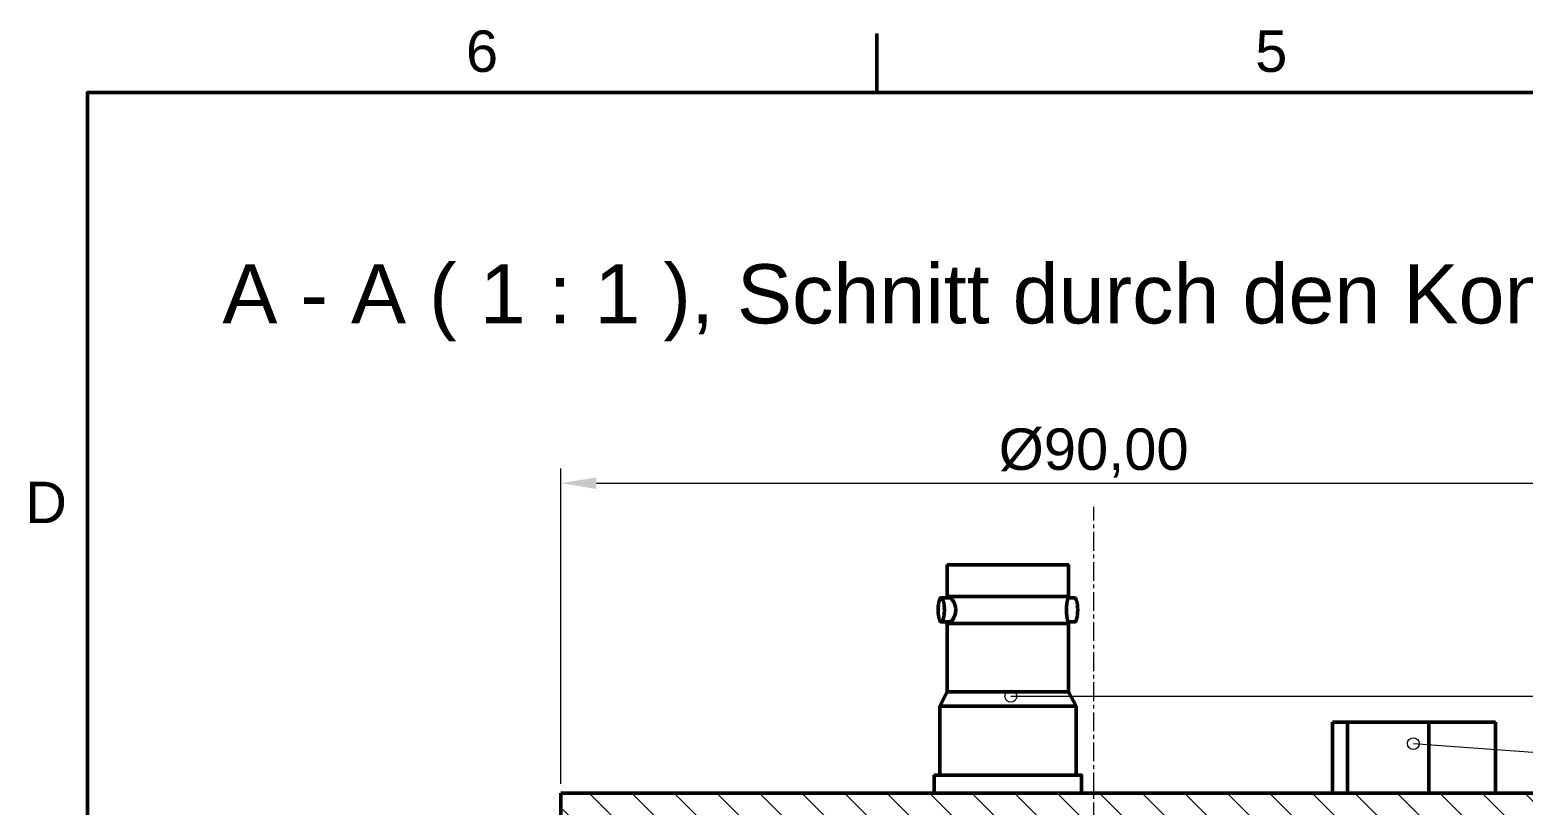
# Model space of a CAD drawing. Header units: millimetres. Extents: x 2 to 418, y 2 to 295.
# Drawn here: x 5.1 to 131.3, y 226.8 to 292.3 of the extents above; entities that cross this region are included whole.
import ezdxf
from ezdxf.enums import TextEntityAlignment as Align

# ---------------------------------------------------------------- set-up
doc = ezdxf.new("R2010")
doc.units = ezdxf.units.MM
doc.linetypes.add('CENTER2', pattern=[2.541, 1.587, -0.318, 0.318, -0.318])
for name, color, linetype, lineweight in [('BEMASSUNG', 7, 'Continuous', 18), ('MITTELLINIE', 7, 'CENTER2', 18), ('RAHMEN', 7, 'Continuous', 50), ('SCHRAFFUR', 7, 'Continuous', 18), ('SICHTKANTE', 7, 'Continuous', 50), ('TEXT', 7, 'Continuous', 18)]:
    doc.layers.add(name, color=color, linetype=linetype, lineweight=lineweight)
doc.styles.add('ISO', font='arial.ttf')
doc.dimstyles.new('RFN', dxfattribs={"dimtxt": 3.5, "dimasz": 3, "dimexe": 1.25, "dimexo": 0.8, "dimgap": 0.8, "dimtad": 1, "dimzin": 0, "dimtxsty": 'ISO', "dimcen": 0, "dimclrd": 7, "dimclre": 7, "dimclrt": 7, "dimadec": 1, "dimazin": 3, "dimtfac": 1, "dimtmove": 0, "dimatfit": 3, "dimtolj": 1, "dimtzin": 0, "dimlwd": 18, "dimlwe": 18})

msp = doc.modelspace()

# ---------------------------------------------------------------- hatches: boundary and pattern name
at = {"layer": 'SCHRAFFUR'}
h = msp.add_hatch(dxfattribs=at)
h.set_pattern_fill('ANSI31', scale=0.8, angle=90)
h.paths.add_polyline_path([(135, 198.8), (139, 198.8), (135, 198.8), (135, 225.8), (55, 225.8), (55, 198.8), (51, 198.8), (51, 205.8), (50, 205.8), (50, 227.8), (140, 227.8), (140, 205.8), (139, 205.8), (139, 198.8)])

# ---------------------------------------------------------------- linework, layer by layer
at = {"layer": 'BEMASSUNG'}
for p, q in [((88, 236), (168.53, 236)), ((122, 232), (168.536, 228.676))]:
    msp.add_line(p, q, dxfattribs=at)
for centre in [(88, 236), (122, 232)]:
    msp.add_circle(centre, 0.5, dxfattribs=at)
at = {"layer": 'MITTELLINIE'}
msp.add_line((95, 106), (95, 252), dxfattribs=at)
at = {"layer": 'RAHMEN'}
msp.add_line((76.667, 287), (76.667, 292), dxfattribs=at)
msp.add_lwpolyline([(10, 10), (410, 10), (410, 287), (10, 287)], close=True, dxfattribs=at)
at = {"layer": 'SICHTKANTE'}
for p, q in [((82.635, 247.104), (82.635, 244.437)), ((92.871, 247.104), (92.871, 244.437)), ((82.846, 244.31), (82.122, 244.31)), ((93.384, 244.31), (92.834, 244.31)), ((82.846, 242.278), (82.122, 242.278)), ((93.384, 242.278), (92.834, 242.278)), ((82.635, 242.151), (82.635, 236.385)), ((92.871, 242.151), (92.871, 236.385)), ((82.635, 236.385), (82, 235.166)), ((92.871, 236.385), (93.506, 235.166)), ((82, 235.166), (82, 229.324)), ((93.506, 235.166), (93.506, 229.324)), ((116.431, 233.8), (115.158, 233.8)), ((115.158, 227.8), (115.158, 233.8)), ((123.319, 233.8), (116.431, 233.8)), ((116.431, 227.8), (116.431, 233.8)), ((128.934, 233.8), (123.319, 233.8)), ((123.319, 227.8), (123.319, 233.8)), ((128.934, 227.8), (128.934, 233.8)), ((81.53, 227.8), (81.53, 229.324)), ((93.976, 227.8), (93.976, 229.324)), ((50, 205.8), (50, 227.8)), ((50, 227.8), (140, 227.8))]:
    msp.add_line(p, q, dxfattribs=at)
for points in [[(82.809, 247.104), (82.802, 247.104), (82.795, 247.104), (82.788, 247.104), (82.782, 247.104), (82.775, 247.104), (82.769, 247.104), (82.762, 247.104), (82.756, 247.104), (82.75, 247.104), (82.745, 247.104), (82.739, 247.104), (82.733, 247.104), (82.728, 247.104), (82.723, 247.104), (82.718, 247.104), (82.713, 247.104), (82.708, 247.104), (82.703, 247.104), (82.699, 247.104), (82.695, 247.104), (82.69, 247.104), (82.686, 247.104), (82.682, 247.104), (82.679, 247.104), (82.675, 247.104), (82.672, 247.104), (82.669, 247.104), (82.665, 247.104), (82.662, 247.104), (82.66, 247.104), (82.657, 247.104), (82.654, 247.104), (82.652, 247.104), (82.65, 247.104), (82.648, 247.104), (82.646, 247.104), (82.644, 247.104), (82.643, 247.104), (82.641, 247.104), (82.64, 247.104), (82.639, 247.104), (82.638, 247.104), (82.637, 247.104), (82.636, 247.104), (82.636, 247.104), (82.635, 247.104), (82.635, 247.104), (82.635, 247.104)], [(82.635, 247.104), (82.644, 247.104), (82.672, 247.104), (82.718, 247.104), (82.782, 247.104), (82.864, 247.104), (82.963, 247.104), (83.08, 247.104), (83.213, 247.104), (83.363, 247.104), (83.529, 247.104), (83.71, 247.104), (83.905, 247.104), (84.114, 247.104), (84.337, 247.104), (84.571, 247.104), (84.817, 247.104), (85.074, 247.104), (85.34, 247.104), (85.615, 247.104), (85.898, 247.104), (86.187, 247.104), (86.482, 247.104), (86.782, 247.104), (87.085, 247.104), (87.39, 247.104), (87.697, 247.104), (88.004, 247.104), (88.31, 247.104), (88.614, 247.104), (88.915, 247.104), (89.212, 247.104), (89.504, 247.104), (89.789, 247.104), (90.067, 247.104), (90.336, 247.104), (90.597, 247.104), (90.847, 247.104), (91.085, 247.104), (91.312, 247.104), (91.527, 247.104), (91.727, 247.104), (91.913, 247.104), (92.085, 247.104), (92.24, 247.104), (92.38, 247.104), (92.503, 247.104), (92.608, 247.104), (92.697, 247.104)], [(92.871, 247.104), (92.862, 247.104), (92.834, 247.104), (92.788, 247.104), (92.724, 247.104), (92.643, 247.104), (92.543, 247.104), (92.426, 247.104), (92.293, 247.104), (92.143, 247.104), (91.977, 247.104), (91.796, 247.104), (91.601, 247.104), (91.392, 247.104), (91.169, 247.104), (90.935, 247.104), (90.689, 247.104), (90.432, 247.104), (90.166, 247.104), (89.891, 247.104), (89.608, 247.104), (89.319, 247.104), (89.024, 247.104), (88.724, 247.104), (88.421, 247.104), (88.116, 247.104), (87.809, 247.104), (87.502, 247.104), (87.196, 247.104), (86.892, 247.104), (86.591, 247.104), (86.294, 247.104), (86.003, 247.104), (85.717, 247.104), (85.439, 247.104), (85.17, 247.104), (84.91, 247.104), (84.66, 247.104), (84.421, 247.104), (84.194, 247.104), (83.98, 247.104), (83.779, 247.104), (83.593, 247.104), (83.422, 247.104), (83.266, 247.104), (83.126, 247.104), (83.003, 247.104), (82.898, 247.104), (82.809, 247.104)], [(83.239, 247.104), (83.232, 247.104), (83.226, 247.104), (83.22, 247.104), (83.213, 247.104), (83.207, 247.104), (83.202, 247.104), (83.196, 247.104), (83.19, 247.104), (83.185, 247.104), (83.179, 247.104), (83.174, 247.104), (83.169, 247.104), (83.164, 247.104), (83.16, 247.104), (83.155, 247.104), (83.15, 247.104), (83.146, 247.104), (83.142, 247.104), (83.138, 247.104), (83.134, 247.104), (83.13, 247.104), (83.126, 247.104), (83.123, 247.104), (83.119, 247.104), (83.116, 247.104), (83.113, 247.104), (83.11, 247.104), (83.107, 247.104), (83.105, 247.104), (83.102, 247.104), (83.1, 247.104), (83.097, 247.104), (83.095, 247.104), (83.093, 247.104), (83.091, 247.104), (83.089, 247.104), (83.088, 247.104), (83.086, 247.104), (83.085, 247.104), (83.084, 247.104), (83.083, 247.104), (83.082, 247.104), (83.081, 247.104), (83.081, 247.104), (83.08, 247.104), (83.08, 247.104), (83.08, 247.104), (83.079, 247.104)], [(83.079, 247.104), (83.088, 247.104), (83.113, 247.104), (83.155, 247.104), (83.213, 247.104), (83.288, 247.104), (83.379, 247.104), (83.486, 247.104), (83.608, 247.104), (83.744, 247.104), (83.896, 247.104), (84.061, 247.104), (84.239, 247.104), (84.43, 247.104), (84.633, 247.104), (84.848, 247.104), (85.072, 247.104), (85.307, 247.104), (85.55, 247.104), (85.801, 247.104), (86.059, 247.104), (86.323, 247.104), (86.593, 247.104), (86.866, 247.104), (87.143, 247.104), (87.422, 247.104), (87.702, 247.104), (87.982, 247.104), (88.262, 247.104), (88.54, 247.104), (88.814, 247.104), (89.085, 247.104), (89.352, 247.104), (89.612, 247.104), (89.866, 247.104), (90.112, 247.104), (90.35, 247.104), (90.578, 247.104), (90.796, 247.104), (91.003, 247.104), (91.199, 247.104), (91.382, 247.104), (91.552, 247.104), (91.708, 247.104), (91.851, 247.104), (91.978, 247.104), (92.09, 247.104), (92.187, 247.104), (92.267, 247.104)], [(92.427, 247.104), (92.418, 247.104), (92.393, 247.104), (92.351, 247.104), (92.293, 247.104), (92.218, 247.104), (92.127, 247.104), (92.021, 247.104), (91.899, 247.104), (91.762, 247.104), (91.61, 247.104), (91.445, 247.104), (91.267, 247.104), (91.076, 247.104), (90.873, 247.104), (90.658, 247.104), (90.434, 247.104), (90.199, 247.104), (89.956, 247.104), (89.705, 247.104), (89.447, 247.104), (89.183, 247.104), (88.913, 247.104), (88.64, 247.104), (88.363, 247.104), (88.084, 247.104), (87.804, 247.104), (87.524, 247.104), (87.244, 247.104), (86.967, 247.104), (86.692, 247.104), (86.421, 247.104), (86.155, 247.104), (85.894, 247.104), (85.64, 247.104), (85.394, 247.104), (85.157, 247.104), (84.928, 247.104), (84.71, 247.104), (84.503, 247.104), (84.307, 247.104), (84.124, 247.104), (83.954, 247.104), (83.798, 247.104), (83.656, 247.104), (83.528, 247.104), (83.416, 247.104), (83.319, 247.104), (83.239, 247.104)], [(92.267, 247.104), (92.274, 247.104), (92.28, 247.104), (92.287, 247.104), (92.293, 247.104), (92.299, 247.104), (92.305, 247.104), (92.31, 247.104), (92.316, 247.104), (92.321, 247.104), (92.327, 247.104), (92.332, 247.104), (92.337, 247.104), (92.342, 247.104), (92.347, 247.104), (92.351, 247.104), (92.356, 247.104), (92.36, 247.104), (92.364, 247.104), (92.368, 247.104), (92.372, 247.104), (92.376, 247.104), (92.38, 247.104), (92.383, 247.104), (92.387, 247.104), (92.39, 247.104), (92.393, 247.104), (92.396, 247.104), (92.399, 247.104), (92.402, 247.104), (92.404, 247.104), (92.407, 247.104), (92.409, 247.104), (92.411, 247.104), (92.413, 247.104), (92.415, 247.104), (92.417, 247.104), (92.418, 247.104), (92.42, 247.104), (92.421, 247.104), (92.422, 247.104), (92.423, 247.104), (92.424, 247.104), (92.425, 247.104), (92.426, 247.104), (92.426, 247.104), (92.426, 247.104), (92.427, 247.104), (92.427, 247.104)], [(92.697, 247.104), (92.704, 247.104), (92.711, 247.104), (92.718, 247.104), (92.724, 247.104), (92.731, 247.104), (92.737, 247.104), (92.744, 247.104), (92.75, 247.104), (92.756, 247.104), (92.762, 247.104), (92.767, 247.104), (92.773, 247.104), (92.778, 247.104), (92.783, 247.104), (92.788, 247.104), (92.793, 247.104), (92.798, 247.104), (92.803, 247.104), (92.807, 247.104), (92.812, 247.104), (92.816, 247.104), (92.82, 247.104), (92.824, 247.104), (92.827, 247.104), (92.831, 247.104), (92.834, 247.104), (92.838, 247.104), (92.841, 247.104), (92.844, 247.104), (92.847, 247.104), (92.849, 247.104), (92.852, 247.104), (92.854, 247.104), (92.856, 247.104), (92.858, 247.104), (92.86, 247.104), (92.862, 247.104), (92.864, 247.104), (92.865, 247.104), (92.866, 247.104), (92.867, 247.104), (92.868, 247.104), (92.869, 247.104), (92.87, 247.104), (92.87, 247.104), (92.871, 247.104), (92.871, 247.104), (92.871, 247.104)], [(82.122, 242.278), (82.105, 242.28), (82.088, 242.287), (82.071, 242.298), (82.054, 242.313), (82.038, 242.332), (82.022, 242.356), (82.006, 242.383), (81.991, 242.414), (81.976, 242.449), (81.962, 242.488), (81.949, 242.53), (81.936, 242.576), (81.925, 242.624), (81.914, 242.676), (81.904, 242.73), (81.895, 242.786), (81.887, 242.845), (81.879, 242.905), (81.873, 242.968), (81.868, 243.031), (81.864, 243.096), (81.862, 243.162), (81.86, 243.228), (81.859, 243.294), (81.86, 243.361), (81.862, 243.427), (81.864, 243.492), (81.868, 243.557), (81.873, 243.621), (81.879, 243.683), (81.887, 243.744), (81.895, 243.802), (81.904, 243.859), (81.914, 243.913), (81.925, 243.964), (81.936, 244.013), (81.949, 244.058), (81.962, 244.1), (81.976, 244.139), (81.991, 244.174), (82.006, 244.205), (82.022, 244.233), (82.038, 244.256), (82.054, 244.276), (82.071, 244.291), (82.088, 244.302), (82.105, 244.308), (82.122, 244.31)], [(82.122, 244.31), (82.14, 244.308), (82.157, 244.302), (82.174, 244.291), (82.19, 244.276), (82.207, 244.256), (82.223, 244.233), (82.239, 244.205), (82.254, 244.174), (82.268, 244.139), (82.282, 244.1), (82.296, 244.058), (82.308, 244.013), (82.32, 243.964), (82.331, 243.913), (82.341, 243.859), (82.35, 243.802), (82.358, 243.744), (82.365, 243.683), (82.371, 243.621), (82.376, 243.557), (82.38, 243.492), (82.383, 243.427), (82.385, 243.361), (82.385, 243.294), (82.385, 243.228), (82.383, 243.162), (82.38, 243.096), (82.376, 243.031), (82.371, 242.968), (82.365, 242.905), (82.358, 242.845), (82.35, 242.786), (82.341, 242.73), (82.331, 242.676), (82.32, 242.624), (82.308, 242.576), (82.296, 242.53), (82.282, 242.488), (82.268, 242.449), (82.254, 242.414), (82.239, 242.383), (82.223, 242.356), (82.207, 242.332), (82.19, 242.313), (82.174, 242.298), (82.157, 242.287), (82.14, 242.28), (82.122, 242.278)], [(82.809, 244.437), (82.802, 244.437), (82.795, 244.437), (82.788, 244.437), (82.782, 244.437), (82.775, 244.437), (82.769, 244.437), (82.762, 244.437), (82.756, 244.437), (82.75, 244.437), (82.745, 244.437), (82.739, 244.437), (82.733, 244.437), (82.728, 244.437), (82.723, 244.437), (82.718, 244.437), (82.713, 244.437), (82.708, 244.437), (82.703, 244.437), (82.699, 244.437), (82.695, 244.437), (82.69, 244.437), (82.686, 244.437), (82.682, 244.437), (82.679, 244.437), (82.675, 244.437), (82.672, 244.437), (82.669, 244.437), (82.665, 244.437), (82.662, 244.437), (82.66, 244.437), (82.657, 244.437), (82.654, 244.437), (82.652, 244.437), (82.65, 244.437), (82.648, 244.437), (82.646, 244.437), (82.644, 244.437), (82.643, 244.437), (82.641, 244.437), (82.64, 244.437), (82.639, 244.437), (82.638, 244.437), (82.637, 244.437), (82.636, 244.437), (82.636, 244.437), (82.635, 244.437), (82.635, 244.437), (82.635, 244.437)], [(82.672, 244.31), (82.672, 244.313), (82.671, 244.316), (82.67, 244.318), (82.67, 244.321), (82.669, 244.324), (82.668, 244.326), (82.667, 244.329), (82.667, 244.331), (82.666, 244.334), (82.665, 244.337), (82.664, 244.339), (82.664, 244.342), (82.663, 244.345), (82.662, 244.347), (82.661, 244.35), (82.66, 244.353), (82.66, 244.355), (82.659, 244.358), (82.658, 244.361), (82.657, 244.363), (82.657, 244.366), (82.656, 244.369), (82.655, 244.371), (82.654, 244.374), (82.654, 244.377), (82.653, 244.379), (82.652, 244.382), (82.651, 244.384), (82.65, 244.387), (82.65, 244.39), (82.649, 244.392), (82.648, 244.395), (82.647, 244.398), (82.646, 244.4), (82.646, 244.403), (82.645, 244.406), (82.644, 244.408), (82.643, 244.411), (82.642, 244.414), (82.642, 244.416), (82.641, 244.419), (82.64, 244.421), (82.639, 244.424), (82.638, 244.427), (82.637, 244.429), (82.637, 244.432), (82.636, 244.435), (82.635, 244.437)], [(89.078, 244.437), (88.915, 244.437), (88.752, 244.437), (88.587, 244.437), (88.421, 244.437), (88.255, 244.437), (88.088, 244.437), (87.921, 244.437), (87.753, 244.437), (87.586, 244.437), (87.418, 244.437), (87.251, 244.437), (87.085, 244.437), (86.919, 244.437), (86.755, 244.437), (86.591, 244.437), (86.428, 244.437), (86.267, 244.437), (86.108, 244.437), (85.95, 244.437), (85.794, 244.437), (85.641, 244.437), (85.489, 244.437), (85.34, 244.437), (85.194, 244.437), (85.05, 244.437), (84.91, 244.437), (84.772, 244.437), (84.637, 244.437), (84.506, 244.437), (84.378, 244.437), (84.254, 244.437), (84.134, 244.437), (84.018, 244.437), (83.905, 244.437), (83.797, 244.437), (83.693, 244.437), (83.593, 244.437), (83.498, 244.437), (83.407, 244.437), (83.321, 244.437), (83.239, 244.437), (83.163, 244.437), (83.091, 244.437), (83.025, 244.437), (82.963, 244.437), (82.907, 244.437), (82.855, 244.437), (82.809, 244.437)], [(83.344, 243.294), (83.343, 243.328), (83.342, 243.362), (83.34, 243.395), (83.337, 243.429), (83.334, 243.462), (83.329, 243.495), (83.324, 243.528), (83.318, 243.56), (83.312, 243.592), (83.305, 243.624), (83.297, 243.655), (83.288, 243.686), (83.279, 243.717), (83.269, 243.746), (83.259, 243.776), (83.249, 243.805), (83.237, 243.833), (83.226, 243.861), (83.214, 243.888), (83.201, 243.914), (83.189, 243.94), (83.176, 243.965), (83.162, 243.989), (83.149, 244.013), (83.135, 244.036), (83.121, 244.058), (83.107, 244.079), (83.093, 244.099), (83.079, 244.119), (83.065, 244.138), (83.051, 244.155), (83.037, 244.172), (83.023, 244.189), (83.009, 244.204), (82.996, 244.218), (82.982, 244.232), (82.969, 244.244), (82.956, 244.255), (82.943, 244.266), (82.931, 244.275), (82.918, 244.283), (82.907, 244.29), (82.896, 244.296), (82.885, 244.301), (82.874, 244.305), (82.864, 244.308), (82.855, 244.31), (82.846, 244.31)], [(92.871, 244.437), (92.869, 244.437), (92.864, 244.437), (92.854, 244.437), (92.841, 244.437), (92.824, 244.437), (92.803, 244.437), (92.778, 244.437), (92.75, 244.437), (92.718, 244.437), (92.682, 244.437), (92.643, 244.437), (92.6, 244.437), (92.553, 244.437), (92.503, 244.437), (92.449, 244.437), (92.392, 244.437), (92.331, 244.437), (92.267, 244.437), (92.199, 244.437), (92.129, 244.437), (92.055, 244.437), (91.977, 244.437), (91.897, 244.437), (91.814, 244.437), (91.727, 244.437), (91.638, 244.437), (91.545, 244.437), (91.45, 244.437), (91.352, 244.437), (91.252, 244.437), (91.149, 244.437), (91.043, 244.437), (90.935, 244.437), (90.824, 244.437), (90.712, 244.437), (90.597, 244.437), (90.479, 244.437), (90.36, 244.437), (90.239, 244.437), (90.116, 244.437), (89.992, 244.437), (89.865, 244.437), (89.737, 244.437), (89.608, 244.437), (89.477, 244.437), (89.345, 244.437), (89.212, 244.437), (89.078, 244.437)], [(92.696, 243.294), (92.696, 243.318), (92.696, 243.343), (92.696, 243.367), (92.697, 243.391), (92.698, 243.415), (92.698, 243.439), (92.699, 243.463), (92.701, 243.488), (92.702, 243.512), (92.703, 243.536), (92.705, 243.56), (92.707, 243.584), (92.709, 243.608), (92.711, 243.632), (92.713, 243.656), (92.715, 243.681), (92.718, 243.705), (92.721, 243.729), (92.723, 243.753), (92.726, 243.777), (92.729, 243.801), (92.733, 243.825), (92.736, 243.848), (92.74, 243.872), (92.744, 243.896), (92.747, 243.92), (92.751, 243.944), (92.756, 243.968), (92.76, 243.992), (92.765, 244.015), (92.769, 244.039), (92.774, 244.063), (92.779, 244.086), (92.784, 244.11), (92.789, 244.134), (92.795, 244.157), (92.8, 244.181), (92.806, 244.204), (92.812, 244.228), (92.818, 244.251), (92.824, 244.275), (92.83, 244.298), (92.837, 244.321), (92.843, 244.345), (92.85, 244.368), (92.857, 244.391), (92.864, 244.414), (92.871, 244.437)], [(93.384, 244.31), (93.401, 244.308), (93.418, 244.302), (93.435, 244.291), (93.452, 244.276), (93.468, 244.256), (93.484, 244.233), (93.5, 244.205), (93.515, 244.174), (93.53, 244.139), (93.544, 244.1), (93.557, 244.058), (93.57, 244.013), (93.581, 243.964), (93.592, 243.913), (93.602, 243.859), (93.611, 243.802), (93.62, 243.744), (93.627, 243.683), (93.633, 243.621), (93.638, 243.557), (93.642, 243.492), (93.644, 243.427), (93.646, 243.361), (93.647, 243.294), (93.646, 243.228), (93.644, 243.162), (93.642, 243.096), (93.638, 243.031), (93.633, 242.968), (93.627, 242.905), (93.62, 242.845), (93.611, 242.786), (93.602, 242.73), (93.592, 242.676), (93.581, 242.624), (93.57, 242.576), (93.557, 242.53), (93.544, 242.488), (93.53, 242.449), (93.515, 242.414), (93.5, 242.383), (93.484, 242.356), (93.468, 242.332), (93.452, 242.313), (93.435, 242.298), (93.418, 242.287), (93.401, 242.28), (93.384, 242.278)], [(82.635, 242.151), (82.636, 242.154), (82.637, 242.156), (82.637, 242.159), (82.638, 242.162), (82.639, 242.164), (82.64, 242.167), (82.641, 242.17), (82.642, 242.172), (82.642, 242.175), (82.643, 242.178), (82.644, 242.18), (82.645, 242.183), (82.646, 242.185), (82.646, 242.188), (82.647, 242.191), (82.648, 242.193), (82.649, 242.196), (82.65, 242.199), (82.65, 242.201), (82.651, 242.204), (82.652, 242.207), (82.653, 242.209), (82.654, 242.212), (82.654, 242.215), (82.655, 242.217), (82.656, 242.22), (82.657, 242.222), (82.657, 242.225), (82.658, 242.228), (82.659, 242.23), (82.66, 242.233), (82.66, 242.236), (82.661, 242.238), (82.662, 242.241), (82.663, 242.244), (82.664, 242.246), (82.664, 242.249), (82.665, 242.252), (82.666, 242.254), (82.667, 242.257), (82.667, 242.26), (82.668, 242.262), (82.669, 242.265), (82.67, 242.268), (82.67, 242.27), (82.671, 242.273), (82.672, 242.276), (82.672, 242.278)], [(82.846, 242.278), (82.855, 242.279), (82.864, 242.28), (82.874, 242.283), (82.884, 242.287), (82.895, 242.292), (82.907, 242.298), (82.918, 242.305), (82.93, 242.314), (82.943, 242.323), (82.956, 242.333), (82.969, 242.345), (82.982, 242.357), (82.995, 242.37), (83.009, 242.384), (83.023, 242.4), (83.037, 242.416), (83.051, 242.433), (83.065, 242.451), (83.079, 242.469), (83.093, 242.489), (83.107, 242.51), (83.121, 242.531), (83.135, 242.553), (83.149, 242.576), (83.162, 242.6), (83.176, 242.624), (83.189, 242.649), (83.202, 242.675), (83.214, 242.701), (83.226, 242.728), (83.237, 242.756), (83.249, 242.784), (83.259, 242.813), (83.269, 242.842), (83.279, 242.872), (83.288, 242.903), (83.297, 242.934), (83.305, 242.965), (83.312, 242.997), (83.318, 243.029), (83.324, 243.061), (83.329, 243.094), (83.334, 243.127), (83.337, 243.16), (83.34, 243.193), (83.342, 243.227), (83.343, 243.261), (83.344, 243.294)], [(92.871, 242.151), (92.864, 242.174), (92.857, 242.197), (92.85, 242.221), (92.843, 242.244), (92.837, 242.267), (92.83, 242.29), (92.824, 242.314), (92.818, 242.337), (92.812, 242.361), (92.806, 242.384), (92.8, 242.408), (92.795, 242.431), (92.789, 242.455), (92.784, 242.478), (92.779, 242.502), (92.774, 242.526), (92.769, 242.549), (92.765, 242.573), (92.76, 242.597), (92.756, 242.621), (92.751, 242.644), (92.747, 242.668), (92.744, 242.692), (92.74, 242.716), (92.736, 242.74), (92.733, 242.764), (92.729, 242.788), (92.726, 242.812), (92.723, 242.836), (92.721, 242.86), (92.718, 242.884), (92.715, 242.908), (92.713, 242.932), (92.711, 242.956), (92.709, 242.98), (92.707, 243.004), (92.705, 243.028), (92.703, 243.053), (92.702, 243.077), (92.701, 243.101), (92.699, 243.125), (92.698, 243.149), (92.698, 243.173), (92.697, 243.197), (92.696, 243.222), (92.696, 243.246), (92.696, 243.27), (92.696, 243.294)], [(82.809, 242.151), (82.802, 242.151), (82.795, 242.151), (82.788, 242.151), (82.782, 242.151), (82.775, 242.151), (82.769, 242.151), (82.762, 242.151), (82.756, 242.151), (82.75, 242.151), (82.745, 242.151), (82.739, 242.151), (82.733, 242.151), (82.728, 242.151), (82.723, 242.151), (82.718, 242.151), (82.713, 242.151), (82.708, 242.151), (82.703, 242.151), (82.699, 242.151), (82.695, 242.151), (82.69, 242.151), (82.686, 242.151), (82.682, 242.151), (82.679, 242.151), (82.675, 242.151), (82.672, 242.151), (82.669, 242.151), (82.665, 242.151), (82.662, 242.151), (82.66, 242.151), (82.657, 242.151), (82.654, 242.151), (82.652, 242.151), (82.65, 242.151), (82.648, 242.151), (82.646, 242.151), (82.644, 242.151), (82.643, 242.151), (82.641, 242.151), (82.64, 242.151), (82.639, 242.151), (82.638, 242.151), (82.637, 242.151), (82.636, 242.151), (82.636, 242.151), (82.635, 242.151), (82.635, 242.151), (82.635, 242.151)], [(89.078, 242.151), (88.915, 242.151), (88.752, 242.151), (88.587, 242.151), (88.421, 242.151), (88.255, 242.151), (88.088, 242.151), (87.921, 242.151), (87.753, 242.151), (87.586, 242.151), (87.418, 242.151), (87.251, 242.151), (87.085, 242.151), (86.919, 242.151), (86.755, 242.151), (86.591, 242.151), (86.428, 242.151), (86.267, 242.151), (86.108, 242.151), (85.95, 242.151), (85.794, 242.151), (85.641, 242.151), (85.489, 242.151), (85.34, 242.151), (85.194, 242.151), (85.05, 242.151), (84.91, 242.151), (84.772, 242.151), (84.637, 242.151), (84.506, 242.151), (84.378, 242.151), (84.254, 242.151), (84.134, 242.151), (84.018, 242.151), (83.905, 242.151), (83.797, 242.151), (83.693, 242.151), (83.593, 242.151), (83.498, 242.151), (83.407, 242.151), (83.321, 242.151), (83.239, 242.151), (83.163, 242.151), (83.091, 242.151), (83.025, 242.151), (82.963, 242.151), (82.907, 242.151), (82.855, 242.151), (82.809, 242.151)], [(92.871, 242.151), (92.869, 242.151), (92.864, 242.151), (92.854, 242.151), (92.841, 242.151), (92.824, 242.151), (92.803, 242.151), (92.778, 242.151), (92.75, 242.151), (92.718, 242.151), (92.682, 242.151), (92.643, 242.151), (92.6, 242.151), (92.553, 242.151), (92.503, 242.151), (92.449, 242.151), (92.392, 242.151), (92.331, 242.151), (92.267, 242.151), (92.199, 242.151), (92.129, 242.151), (92.055, 242.151), (91.977, 242.151), (91.897, 242.151), (91.814, 242.151), (91.727, 242.151), (91.638, 242.151), (91.545, 242.151), (91.45, 242.151), (91.352, 242.151), (91.252, 242.151), (91.149, 242.151), (91.043, 242.151), (90.935, 242.151), (90.824, 242.151), (90.712, 242.151), (90.597, 242.151), (90.479, 242.151), (90.36, 242.151), (90.239, 242.151), (90.116, 242.151), (89.992, 242.151), (89.865, 242.151), (89.737, 242.151), (89.608, 242.151), (89.477, 242.151), (89.345, 242.151), (89.212, 242.151), (89.078, 242.151)], [(82.809, 236.385), (82.802, 236.385), (82.795, 236.385), (82.788, 236.385), (82.782, 236.385), (82.775, 236.385), (82.769, 236.385), (82.762, 236.385), (82.756, 236.385), (82.75, 236.385), (82.745, 236.385), (82.739, 236.385), (82.733, 236.385), (82.728, 236.385), (82.723, 236.385), (82.718, 236.385), (82.713, 236.385), (82.708, 236.385), (82.703, 236.385), (82.699, 236.385), (82.695, 236.385), (82.69, 236.385), (82.686, 236.385), (82.682, 236.385), (82.679, 236.385), (82.675, 236.385), (82.672, 236.385), (82.669, 236.385), (82.665, 236.385), (82.662, 236.385), (82.66, 236.385), (82.657, 236.385), (82.654, 236.385), (82.652, 236.385), (82.65, 236.385), (82.648, 236.385), (82.646, 236.385), (82.644, 236.385), (82.643, 236.385), (82.641, 236.385), (82.64, 236.385), (82.639, 236.385), (82.638, 236.385), (82.637, 236.385), (82.636, 236.385), (82.636, 236.385), (82.635, 236.385), (82.635, 236.385), (82.635, 236.385)], [(92.871, 236.385), (92.862, 236.385), (92.834, 236.385), (92.788, 236.385), (92.724, 236.385), (92.643, 236.385), (92.543, 236.385), (92.426, 236.385), (92.293, 236.385), (92.143, 236.385), (91.977, 236.385), (91.796, 236.385), (91.601, 236.385), (91.392, 236.385), (91.169, 236.385), (90.935, 236.385), (90.689, 236.385), (90.432, 236.385), (90.166, 236.385), (89.891, 236.385), (89.608, 236.385), (89.319, 236.385), (89.024, 236.385), (88.724, 236.385), (88.421, 236.385), (88.116, 236.385), (87.809, 236.385), (87.502, 236.385), (87.196, 236.385), (86.892, 236.385), (86.591, 236.385), (86.294, 236.385), (86.003, 236.385), (85.717, 236.385), (85.439, 236.385), (85.17, 236.385), (84.91, 236.385), (84.66, 236.385), (84.421, 236.385), (84.194, 236.385), (83.98, 236.385), (83.779, 236.385), (83.593, 236.385), (83.422, 236.385), (83.266, 236.385), (83.126, 236.385), (83.003, 236.385), (82.898, 236.385), (82.809, 236.385)], [(82.196, 235.166), (82.188, 235.166), (82.18, 235.166), (82.172, 235.166), (82.165, 235.166), (82.157, 235.166), (82.15, 235.166), (82.143, 235.166), (82.136, 235.166), (82.13, 235.166), (82.123, 235.166), (82.117, 235.166), (82.111, 235.166), (82.104, 235.166), (82.099, 235.166), (82.093, 235.166), (82.087, 235.166), (82.082, 235.166), (82.077, 235.166), (82.072, 235.166), (82.067, 235.166), (82.062, 235.166), (82.058, 235.166), (82.053, 235.166), (82.049, 235.166), (82.045, 235.166), (82.041, 235.166), (82.038, 235.166), (82.034, 235.166), (82.031, 235.166), (82.028, 235.166), (82.025, 235.166), (82.022, 235.166), (82.019, 235.166), (82.017, 235.166), (82.014, 235.166), (82.012, 235.166), (82.01, 235.166), (82.009, 235.166), (82.007, 235.166), (82.005, 235.166), (82.004, 235.166), (82.003, 235.166), (82.002, 235.166), (82.001, 235.166), (82.001, 235.166), (82, 235.166), (82, 235.166), (82, 235.166)], [(93.506, 235.166), (93.496, 235.166), (93.465, 235.166), (93.413, 235.166), (93.341, 235.166), (93.249, 235.166), (93.137, 235.166), (93.006, 235.166), (92.856, 235.166), (92.688, 235.166), (92.501, 235.166), (92.298, 235.166), (92.078, 235.166), (91.843, 235.166), (91.593, 235.166), (91.33, 235.166), (91.053, 235.166), (90.764, 235.166), (90.465, 235.166), (90.156, 235.166), (89.838, 235.166), (89.513, 235.166), (89.181, 235.166), (88.845, 235.166), (88.504, 235.166), (88.161, 235.166), (87.816, 235.166), (87.471, 235.166), (87.127, 235.166), (86.785, 235.166), (86.447, 235.166), (86.113, 235.166), (85.785, 235.166), (85.465, 235.166), (85.152, 235.166), (84.849, 235.166), (84.557, 235.166), (84.276, 235.166), (84.007, 235.166), (83.752, 235.166), (83.511, 235.166), (83.286, 235.166), (83.077, 235.166), (82.884, 235.166), (82.709, 235.166), (82.552, 235.166), (82.414, 235.166), (82.295, 235.166), (82.196, 235.166)], [(82, 229.324), (81.981, 229.324), (81.962, 229.324), (81.944, 229.324), (81.926, 229.324), (81.908, 229.324), (81.891, 229.324), (81.874, 229.324), (81.858, 229.324), (81.842, 229.324), (81.826, 229.324), (81.811, 229.324), (81.796, 229.324), (81.781, 229.324), (81.767, 229.324), (81.754, 229.324), (81.74, 229.324), (81.728, 229.324), (81.715, 229.324), (81.703, 229.324), (81.691, 229.324), (81.68, 229.324), (81.669, 229.324), (81.659, 229.324), (81.649, 229.324), (81.639, 229.324), (81.63, 229.324), (81.621, 229.324), (81.613, 229.324), (81.604, 229.324), (81.597, 229.324), (81.59, 229.324), (81.583, 229.324), (81.576, 229.324), (81.571, 229.324), (81.565, 229.324), (81.56, 229.324), (81.555, 229.324), (81.551, 229.324), (81.547, 229.324), (81.543, 229.324), (81.54, 229.324), (81.538, 229.324), (81.535, 229.324), (81.533, 229.324), (81.532, 229.324), (81.531, 229.324), (81.53, 229.324), (81.53, 229.324)], [(81.53, 229.324), (81.535, 229.324), (81.548, 229.324), (81.571, 229.324), (81.602, 229.324), (81.643, 229.324), (81.693, 229.324), (81.751, 229.324), (81.818, 229.324), (81.894, 229.324), (81.978, 229.324), (82.071, 229.324), (82.172, 229.324), (82.281, 229.324), (82.398, 229.324), (82.523, 229.324), (82.655, 229.324), (82.795, 229.324), (82.943, 229.324), (83.097, 229.324), (83.258, 229.324), (83.425, 229.324), (83.599, 229.324), (83.779, 229.324), (83.965, 229.324), (84.156, 229.324), (84.352, 229.324), (84.554, 229.324), (84.76, 229.324), (84.97, 229.324), (85.185, 229.324), (85.403, 229.324), (85.625, 229.324), (85.849, 229.324), (86.077, 229.324), (86.307, 229.324), (86.539, 229.324), (86.773, 229.324), (87.008, 229.324), (87.245, 229.324), (87.482, 229.324), (87.719, 229.324), (87.957, 229.324), (88.194, 229.324), (88.431, 229.324), (88.666, 229.324), (88.9, 229.324), (89.133, 229.324), (89.364, 229.324)], [(82.196, 229.324), (82.188, 229.324), (82.18, 229.324), (82.172, 229.324), (82.165, 229.324), (82.157, 229.324), (82.15, 229.324), (82.143, 229.324), (82.136, 229.324), (82.13, 229.324), (82.123, 229.324), (82.117, 229.324), (82.111, 229.324), (82.104, 229.324), (82.099, 229.324), (82.093, 229.324), (82.087, 229.324), (82.082, 229.324), (82.077, 229.324), (82.072, 229.324), (82.067, 229.324), (82.062, 229.324), (82.058, 229.324), (82.053, 229.324), (82.049, 229.324), (82.045, 229.324), (82.041, 229.324), (82.038, 229.324), (82.034, 229.324), (82.031, 229.324), (82.028, 229.324), (82.025, 229.324), (82.022, 229.324), (82.019, 229.324), (82.017, 229.324), (82.014, 229.324), (82.012, 229.324), (82.01, 229.324), (82.009, 229.324), (82.007, 229.324), (82.005, 229.324), (82.004, 229.324), (82.003, 229.324), (82.002, 229.324), (82.001, 229.324), (82.001, 229.324), (82, 229.324), (82, 229.324), (82, 229.324)], [(93.506, 229.324), (93.496, 229.324), (93.465, 229.324), (93.413, 229.324), (93.341, 229.324), (93.249, 229.324), (93.137, 229.324), (93.006, 229.324), (92.856, 229.324), (92.688, 229.324), (92.501, 229.324), (92.298, 229.324), (92.078, 229.324), (91.843, 229.324), (91.593, 229.324), (91.33, 229.324), (91.053, 229.324), (90.764, 229.324), (90.465, 229.324), (90.156, 229.324), (89.838, 229.324), (89.513, 229.324), (89.181, 229.324), (88.845, 229.324), (88.504, 229.324), (88.161, 229.324), (87.816, 229.324), (87.471, 229.324), (87.127, 229.324), (86.785, 229.324), (86.447, 229.324), (86.113, 229.324), (85.785, 229.324), (85.465, 229.324), (85.152, 229.324), (84.849, 229.324), (84.557, 229.324), (84.276, 229.324), (84.007, 229.324), (83.752, 229.324), (83.511, 229.324), (83.286, 229.324), (83.077, 229.324), (82.884, 229.324), (82.709, 229.324), (82.552, 229.324), (82.414, 229.324), (82.295, 229.324), (82.196, 229.324)], [(89.364, 229.324), (89.527, 229.324), (89.689, 229.324), (89.85, 229.324), (90.009, 229.324), (90.166, 229.324), (90.321, 229.324), (90.475, 229.324), (90.627, 229.324), (90.776, 229.324), (90.923, 229.324), (91.068, 229.324), (91.21, 229.324), (91.35, 229.324), (91.487, 229.324), (91.622, 229.324), (91.753, 229.324), (91.882, 229.324), (92.007, 229.324), (92.129, 229.324), (92.248, 229.324), (92.364, 229.324), (92.476, 229.324), (92.585, 229.324), (92.69, 229.324), (92.792, 229.324), (92.889, 229.324), (92.983, 229.324), (93.073, 229.324), (93.159, 229.324), (93.241, 229.324), (93.319, 229.324), (93.393, 229.324), (93.463, 229.324), (93.528, 229.324), (93.589, 229.324), (93.646, 229.324), (93.698, 229.324), (93.746, 229.324), (93.79, 229.324), (93.829, 229.324), (93.863, 229.324), (93.893, 229.324), (93.918, 229.324), (93.939, 229.324), (93.955, 229.324), (93.967, 229.324), (93.974, 229.324), (93.976, 229.324)], [(93.976, 229.324), (93.976, 229.324), (93.975, 229.324), (93.974, 229.324), (93.973, 229.324), (93.971, 229.324), (93.969, 229.324), (93.966, 229.324), (93.963, 229.324), (93.959, 229.324), (93.955, 229.324), (93.951, 229.324), (93.946, 229.324), (93.941, 229.324), (93.936, 229.324), (93.93, 229.324), (93.923, 229.324), (93.916, 229.324), (93.909, 229.324), (93.902, 229.324), (93.894, 229.324), (93.885, 229.324), (93.876, 229.324), (93.867, 229.324), (93.857, 229.324), (93.847, 229.324), (93.837, 229.324), (93.826, 229.324), (93.815, 229.324), (93.803, 229.324), (93.791, 229.324), (93.779, 229.324), (93.766, 229.324), (93.752, 229.324), (93.739, 229.324), (93.725, 229.324), (93.71, 229.324), (93.695, 229.324), (93.68, 229.324), (93.665, 229.324), (93.648, 229.324), (93.632, 229.324), (93.615, 229.324), (93.598, 229.324), (93.58, 229.324), (93.562, 229.324), (93.544, 229.324), (93.525, 229.324), (93.506, 229.324)], [(81.53, 227.8), (81.535, 227.8), (81.548, 227.8), (81.571, 227.8), (81.602, 227.8), (81.643, 227.8), (81.693, 227.8), (81.751, 227.8), (81.818, 227.8), (81.894, 227.8), (81.978, 227.8), (82.071, 227.8), (82.172, 227.8), (82.281, 227.8), (82.398, 227.8), (82.523, 227.8), (82.655, 227.8), (82.795, 227.8), (82.943, 227.8), (83.097, 227.8), (83.258, 227.8), (83.425, 227.8), (83.599, 227.8), (83.779, 227.8), (83.965, 227.8), (84.156, 227.8), (84.352, 227.8), (84.554, 227.8), (84.76, 227.8), (84.97, 227.8), (85.185, 227.8), (85.403, 227.8), (85.625, 227.8), (85.849, 227.8), (86.077, 227.8), (86.307, 227.8), (86.539, 227.8), (86.773, 227.8), (87.008, 227.8), (87.245, 227.8), (87.482, 227.8), (87.719, 227.8), (87.957, 227.8), (88.194, 227.8), (88.431, 227.8), (88.666, 227.8), (88.9, 227.8), (89.133, 227.8), (89.364, 227.8)], [(89.364, 227.8), (89.527, 227.8), (89.689, 227.8), (89.85, 227.8), (90.009, 227.8), (90.166, 227.8), (90.321, 227.8), (90.475, 227.8), (90.627, 227.8), (90.776, 227.8), (90.923, 227.8), (91.068, 227.8), (91.21, 227.8), (91.35, 227.8), (91.487, 227.8), (91.622, 227.8), (91.753, 227.8), (91.882, 227.8), (92.007, 227.8), (92.129, 227.8), (92.248, 227.8), (92.364, 227.8), (92.476, 227.8), (92.585, 227.8), (92.69, 227.8), (92.792, 227.8), (92.889, 227.8), (92.983, 227.8), (93.073, 227.8), (93.159, 227.8), (93.241, 227.8), (93.319, 227.8), (93.393, 227.8), (93.463, 227.8), (93.528, 227.8), (93.589, 227.8), (93.646, 227.8), (93.698, 227.8), (93.746, 227.8), (93.79, 227.8), (93.829, 227.8), (93.863, 227.8), (93.893, 227.8), (93.918, 227.8), (93.939, 227.8), (93.955, 227.8), (93.967, 227.8), (93.974, 227.8), (93.976, 227.8)]]:
    msp.add_lwpolyline(points, dxfattribs=at)

# ---------------------------------------------------------------- texts
at = {"layer": 'RAHMEN', "style": 'ISO'}
for s, p in [('6', (43.333, 290.5)), ('5', (110, 290.5)), ('D', (6.5, 252.375))]:
    msp.add_text(s, height=3.5, dxfattribs=at).set_placement(p, align=Align.MIDDLE_CENTER)
at = {"layer": 'TEXT', "style": 'ISO'}
msp.add_text('A - A ( 1 : 1 ), Schnitt durch den Kontakt bei 20°', height=5, dxfattribs=at).set_placement((95, 270), align=Align.MIDDLE_CENTER)

# ---------------------------------------------------------------- dimensions: what is measured, and where the dimension line sits
at = {"layer": 'BEMASSUNG'}
msp.add_linear_dim(base=(50, 254), p1=(50, 227.8), p2=(140, 227.8), text='Ø<>', dimstyle='RFN', override={"dimlfac": 1}, dxfattribs=at).render()

doc.saveas('drawing.dxf')
